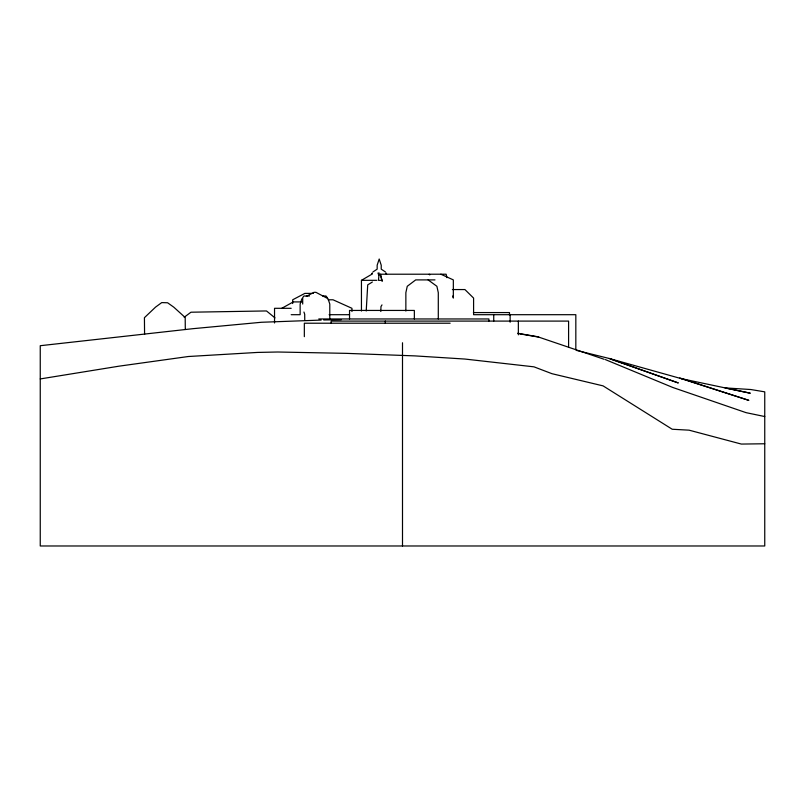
<?xml version="1.0" encoding="UTF-8"?>
<svg xmlns="http://www.w3.org/2000/svg" width="805" height="805" viewBox="0 0 805 805"><rect width="100%" height="100%" fill="white"/><g stroke="black" fill="none" stroke-linecap="round" stroke-linejoin="round"><path stroke-width="1.21" d="M378.853 275.471L377.988 273.036L379.195 273.036L378.42 280.331L381.922 280.331L382.204 281.247L380.363 274.213L446.121 274.213L446.946 277.685M366.215 310.972L367.714 284.869L372.363 282.012M380.363 274.213L381.922 280.331M301.895 298.715L300.144 304.049L300.144 314.695L291.179 314.695M371.739 274.223L372.363 273.036L371.86 274.223L361.445 280.331L361.445 311.012M372.946 271.959L377.163 269.152L377.163 265.217L379.195 259.019L381.228 265.217L381.228 269.152L385.434 271.959M184.184 317.25L190.966 312.209L264.734 310.972L266.536 310.982L274.978 317.884M281.78 308.305L293.272 301.915L301.684 301.915M306.303 296.391L314.01 292.326L315.932 292.326L328.048 298.715L329.788 304.049L329.788 318.961M381.993 304.904L380.966 306.604L380.815 311.505M40.25 378.934L119.2 366.144L188.33 356.514L257.459 352.429L277.755 352.006L346.311 353.355L414.867 355.891L464.837 359.04L533.967 366.839L551.989 373.701L603.086 385.877L672.215 429.246L689.1 430.172L741.345 444.068L764.75 443.766M321.175 320.078L261.404 322.272L192.848 328.692L40.25 345.707L40.25 545.981L764.75 545.981L764.75 391.854L750.834 389.529L724.933 387.889L750.29 393.212L681.181 378.622L609.204 358.467L576.461 350.396M323.691 319.988L341.3 319.706M434.982 279.899L415.702 279.899L407.26 286.288L405.861 292.678L405.861 311.032M361.445 280.331L376.78 280.331M452.38 289.559L464.928 289.559L473.592 298.081L473.592 314.695L575.827 314.695L575.827 349.803M313.457 293.392L304.843 293.392L292.688 299.782L292.688 303.535M309.452 295.988L303.948 295.988L302.7 297.649L302.7 304.049M322.684 295.988L325.995 295.988L327.243 297.649M328.108 299.782L333.018 299.782L351.956 308.305L351.956 311.505M291.179 308.305L274.535 308.305L274.535 322.986M473.38 312.571L509.495 312.571L509.495 315.057M329.114 314.695L349.541 314.695M318.77 318.961L488.897 318.961L488.897 321.094M450.136 323.218L304.34 323.218L304.34 336.661M517.675 333.27L538.656 336.903M519.728 333.844L538.716 337.104L604.183 359.302M764.75 416.547L746.094 412.663L672.739 387.457L605.4 359.604M681.181 378.622L748.861 400.367L679.752 377.948M609.204 358.467L678.313 382.949L610.633 359.06M303.948 312.038L304.703 314.282L304.753 320.39M440.828 274.213L453.336 279.899L453.336 298.081L452.782 295.948M428.129 279.899L436.894 286.288L438.292 292.678L438.292 318.961M429.196 274.213L429.779 274.928M386.561 274.103L386.028 273.036L386.531 274.223M185.301 329.497L185.19 317.512L173.83 307.208L167.601 302.771L161.735 302.6L155.586 307.087L144.427 317.693L144.578 334.467M568.592 347.337L568.592 321.094L331.137 321.094L331.137 323.218M518.35 321.094L518.35 334.84M510.129 314.695L510.129 322.221M493.737 314.695L493.737 321.094M414.354 318.961L414.354 310.438L349.531 310.438L349.531 319.082M402.5 342.769L402.5 545.981M385.323 321.094L385.323 323.218"/></g></svg>
